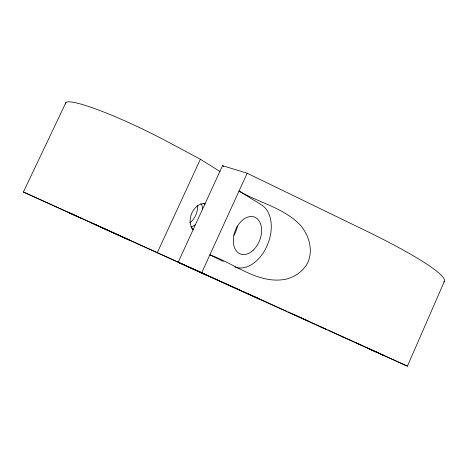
<?xml version="1.0" encoding="UTF-8"?>
<svg xmlns="http://www.w3.org/2000/svg" width="468" height="468" viewBox="0 0 468 468"><rect width="100%" height="100%" fill="white"/><g stroke="black" fill="none" stroke-linecap="round" stroke-linejoin="round"><path stroke-width="0.7" d="M342.278 336.738L407.417 366.175L444.419 281.262M201.609 272.967L247.174 173.219L369.293 232.467A128.343 14.912 23.9 0 1 443.758 282.017M326.225 329.46L178.162 262.302L222.528 165.684L247.174 173.219M157.236 252.779L200.386 159.249L165.087 140.406A81.485 9.805 25.7 0 0 114.976 116.591L110.208 114.602A81.485 9.805 25.7 0 0 65.655 103.949M196.888 270.621L193.957 269.316L206.195 274.921L23.4 192.032L65.871 102.662M23.4 192.032L38.897 198.999M70.785 213.496L69.633 212.981L80.233 217.819M71.358 213.753L80.87 218.053M180.332 263.092L175.605 260.963M180.876 263.344L185.539 265.444M197.338 270.826L203.317 273.517M39.464 199.257L54.247 205.943M54.832 206.207L58.465 207.856M59.091 208.137L65.438 211.009M66.082 211.302L78.156 216.772M78.753 217.041L111.208 231.759M90.991 222.633L97.467 225.57M120.299 235.983L101.954 227.67M120.762 236.188L129.15 239.967L121.581 236.51M165.649 256.458L120.019 235.755M166.257 256.733L175.096 260.734M186.153 265.725L189.552 267.257M190.172 267.538L196.572 270.434M197.239 270.732L200.877 272.376M201.48 272.651L205.973 274.687M206.458 274.938L237.118 288.791M237.428 288.949L241.307 290.71M242.857 291.389L251.667 295.402M253.475 296.221L257.78 298.174M178.162 262.302L259.892 299.339M320.364 326.769L344.413 337.668M367.62 348.169L384.392 355.721L377.904 352.737M356.417 342.956L377.343 352.48M367.667 348.04L377.167 352.357M377.793 352.644L381.549 354.358M382.14 354.621L385.667 356.23M292.33 313.823L297.964 316.38M298.584 316.666L304.206 319.217M304.826 319.498L326.945 329.56M328.162 330.11L356.721 343.062M357.324 343.336L361.934 345.431M111.805 232.029L115.941 233.901M248.713 294.044L254.668 296.741M255.271 297.016L262.782 300.438M263.156 300.591L286.609 311.249M287.914 311.84L291.833 313.618M293.138 314.209L299.005 316.877M299.66 317.169L304.206 319.235M304.855 319.527L309.366 321.575M94.185 224.149L105.786 229.343M106.371 229.607L110.904 231.666M111.46 231.917L119.439 235.492M117.62 234.714L120.334 235.948M386.305 356.522L407.417 366.175M223.382 261.46L209.869 254.884C234.79 263.502 258.699 285.129 286.738 279.033C295.805 276.453 303.826 270.674 308.026 262.086C313.168 249.777 309.091 235.819 300.936 225.839C284.597 207.956 259.307 202.977 239.031 191.049L261.624 204.949A33.883 22.558 -69.1 0 1 267.263 245.372A33.883 22.558 -69.1 0 1 234.877 266.988M200.386 159.249L220.083 171.61M222.528 165.684L223.751 166.468M193.518 229.975A14.631 10.454 -69.1 0 1 191.81 213.162A14.631 10.454 -69.1 0 1 205.025 203.779M237.364 226.056A19.176 13.244 -69.1 0 1 234.012 235.205M200.924 203.627A14.286 9.354 -60.9 0 1 202.65 209.483M195.583 224.418A14.286 9.354 -60.9 0 1 192.997 226.214A14.245 11.133 -79.3 0 1 190.956 227.062M203.463 203.387A14.391 9.331 -60.9 0 1 204.984 204.264M197.227 205.347A14.192 9.372 -60.8 0 1 189.809 222.897M193.36 229.536A14.338 11.138 -79.1 0 1 192.658 229.495M192.822 229.332A14.444 11.144 -79 0 1 191.769 228.249M253.159 250.257A19.755 13.151 -69.1 0 0 255.826 217.714A19.755 13.151 -69.1 0 0 233.368 238.633A19.755 13.151 -69.1 0 0 253.159 250.257"/></g></svg>
